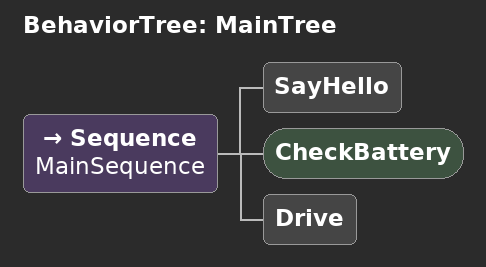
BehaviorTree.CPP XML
<root main_tree_to_execute="MainTree">
  <BehaviorTree ID="MainTree">
    <Sequence name="MainSequence">
      <SayHello/>
      <CheckBattery/>
      <Drive/>
    </Sequence>
  </BehaviorTree>
</root>
